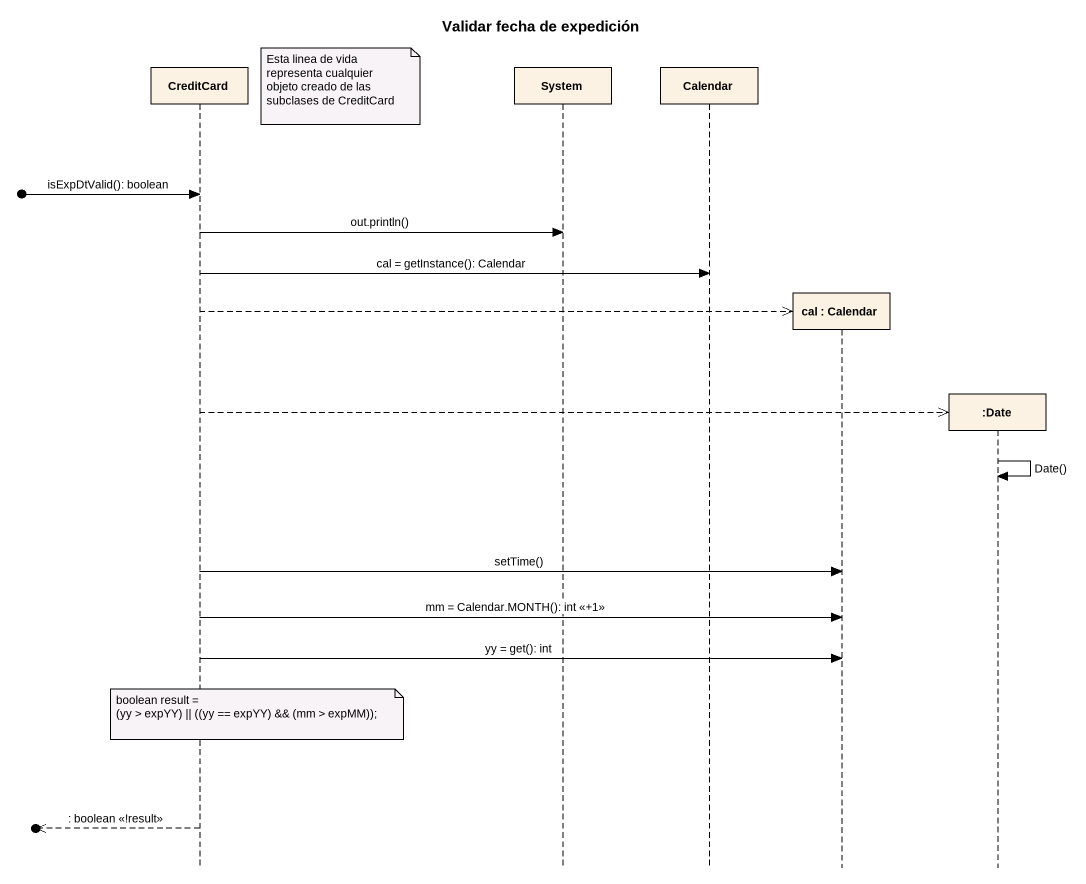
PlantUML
@startuml
title Validar fecha de expedición
hide footbox
participant CreditCard
participant System
participant Calendar
participant "cal : Calendar" as cal
participant ":Date" as Date

note right of CreditCard : Esta linea de vida representa cualquier objeto creado de las subclases de CreditCard
[o-> CreditCard : isExpDtValid(): boolean
CreditCard -> System : out.println()
CreditCard -> Calendar : cal = getInstance(): Calendar
CreditCard -->> cal **
CreditCard -->> Date **
Date -> Date : Date()
CreditCard -> cal : setTime()
CreditCard -> cal : mm = Calendar.MONTH(): int <<+1>>
CreditCard -> cal : yy = get(): int
note over CreditCard
  boolean result =
  (yy > expYY) || ((yy == expYY) && (mm > expMM));
end note
[o<<-- CreditCard : : boolean <<!result>>
@enduml
